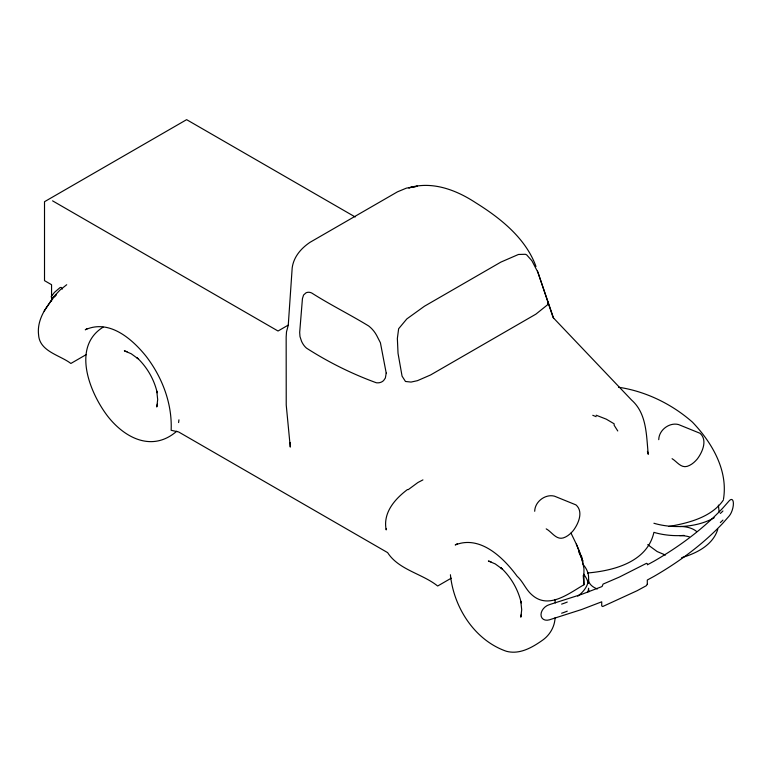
<?xml version="1.0" encoding="UTF-8"?>
<svg xmlns="http://www.w3.org/2000/svg" width="772" height="772" viewBox="0 0 772 772"><rect width="100%" height="100%" fill="white"/><g stroke="black" fill="none" stroke-linecap="round" stroke-linejoin="round"><path stroke-width="1.16" d="M386.28 528.646L386.193 529.891C382.738 512.801 394.81 499.059 407.491 489.525M723.48 499.146C728.247 470.158 711.813 442.385 692.465 422.159C671.862 404.026 645.672 391.269 618.488 387.226M534.707 511.276C534.832 501.675 545.331 493.762 554.46 496.164L575.989 504.907C583.719 511.701 578.402 523.802 573.239 530.615C570.518 533.819 567.246 536.665 563.164 537.959C555.994 539.946 551.719 531.763 546.209 528.868M658.748 439.664C658.873 430.052 669.372 422.149 678.501 424.542L700.03 433.285C707.75 440.079 702.443 452.189 697.28 458.993C694.559 462.206 691.287 465.053 687.205 466.346C680.856 468.228 676.841 461.502 672.084 458.674M555.087 617.716C554.73 626.603 549.944 634.922 542.745 640.065C532.284 647.486 519.653 654.82 506.384 651.279C474.626 640.306 453.647 607.294 450.414 574.744M178.602 422.573L178.94 419.823M157.363 404.19L156.774 406.989L157.681 399.597L156.774 391.172L157.227 392.765C154.13 379.322 146.989 366.961 136.905 357.561L138.053 358.748L131.201 353.75L124.35 350.835L127.071 351.723M521.389 614.367L520.801 617.166L521.708 609.774L520.801 601.34L521.254 602.932C518.166 589.499 511.025 577.128 500.932 567.729L502.089 568.916L495.238 563.917L488.387 561.003L491.098 561.9M717.786 529.225C713.01 545.061 696.527 553.37 681.666 557.645M48.733 304.264C42.103 313.065 37.162 323.748 38.6 335.019C39.671 351.521 60.052 355.139 70.87 363.467L86.425 354.483M723.345 500.082C711.61 517.279 688.431 523.078 669.054 526.446M49.176 303.647L53.876 296.612L59.926 290.137L66.71 284.714M44.158 311.106L53.876 296.612M54.474 297.046L56.346 294.933M408.176 489.689L417.913 482.51L422.931 479.894M103.091 327.174C71.14 347.053 89.938 393.131 107.781 416.349C125.141 438.525 152.634 452.199 176.759 431.21M87.342 328.582L85.267 329.779C109.141 318.855 132.108 338.831 146.169 356.375C162.274 377.383 172.31 403.582 171.143 430.284L178.602 431.944L387.631 552.627C398.67 569.881 422.303 573.664 437.666 586.016L451.224 578.189M288.381 325.031L278.026 331.014L52.573 200.845M457.304 543.749L455.219 544.955C480.087 534.861 503.392 557.567 517.105 576.24C523.146 581.654 525.819 589.731 532.053 594.98C548.68 609.841 569.07 593.282 583.941 584.761L583.941 568.568L581.384 555.415M587.502 572.998C613.865 570.701 647.264 562.045 653.913 532.352A51.685 29.838 0 0 0 684.079 535.411M596.167 415.211L606.29 419.167L614.155 423.809L614.155 425.275L617.764 430.979M592.78 415.297L596.167 416.677M665.416 555.058L657.165 551.555L647.727 544.665M355.188 216.971L186.621 119.66L44.515 201.704L44.515 280.651L51.56 284.714L51.56 301.157M62.397 289.046L61.133 287.358L59.926 287.695L54.445 292.395L51.174 296.66L52.593 299.411M571 533.095C575.738 543.025 581.393 553.36 582.889 564.255M578.517 551.304L582.889 561.225L576.356 544.125M535.99 266.504C525.78 238.23 500.459 218.167 475.764 202.785C456.204 189.912 432.175 180.773 408.735 187.876L417.382 186.226L406.381 188.136L397.435 191.852L309.987 242.34C301.041 248.391 293.63 256.883 292.183 267.942L288.255 325.292L286.508 331.825L286.161 337.007L286.229 405.01L290.272 447.084L290.233 442.491M547.879 302.016L547.56 304.786L535.884 314.156L430.564 374.97L417.469 380.664L411.061 382.072L405.474 381.474L402.067 376.147L398.034 353.315L397.358 338.445L398.642 328.727L406.844 318.904L424.455 306.223L500.835 262.123L518.446 254.47L525.346 254.287L526.649 254.828L531.908 260.762L537.997 272.506L553.119 317.582L631.592 400.06C647.013 413.705 646.289 435.62 648.248 454.303L647.418 451.359M537.457 271.078L553.659 318.411M718.385 505.1L719.137 512.077M554.923 599.477L555.29 602.971M583.236 575.429L583.941 584.761M587.859 592.047A51.685 29.838 0 0 0 588.563 588.225A19.425 11.213 0 0 0 589.239 591.661M567.256 611.154A51.685 29.838 0 0 1 561.62 613.209M583.632 574.223A51.685 29.838 0 0 1 588.235 583.42M722.939 520.077A51.685 29.838 0 0 1 720.334 522.538M722.939 510.967A51.685 29.838 0 0 1 720.334 513.438M714.206 517.742A51.685 29.838 0 0 1 653.913 523.252M583.632 565.114A51.685 29.838 0 0 1 577.755 596.187M567.256 602.054A51.685 29.838 0 0 1 561.62 604.109M679.659 526.523A19.425 11.213 0 0 1 696.711 531.59M679.659 535.633A19.425 11.213 0 0 1 689.338 536.858M597.335 588.968A19.425 11.213 0 0 1 588.563 579.116M386.212 373.088L385.363 378.019L383.616 380.548A14.118 10.518 54.2 0 1 376.369 382.777C351.984 373.899 328.389 362.203 306.494 348.124A13.828 7.903 70.1 0 1 301.524 341.243L299.98 336.544L299.681 332.394L302.441 298.61L303.57 295.029L306.011 292.829A14.234 9.206 78.4 0 1 311.811 293.061C330.339 304.863 350.025 314.571 368.726 326.016A25.457 20.226 65.2 0 1 376.63 335.366L380.413 342.768L386.212 373.088M647.293 584.163L646.396 585.659L637.122 590.715L602.71 606.522L601.726 605.943L601.726 601.803L581.606 609.523L549.278 619.858A9.293 6.765 -41.3 0 1 540.998 614.695A9.293 6.765 -41.3 0 1 549.278 604.679L581.606 594.353L600.896 586.99L602.112 586.469L603.077 584.095L619.424 577.041L646.531 563.319L647.399 563.821L647.399 564.805L653.942 561.234A402.762 232.536 0 0 0 722.939 507.937L729.193 500.816A9.293 3.435 -73.7 0 1 733.4 503.614A9.293 3.435 -73.7 0 1 729.193 515.986L722.939 523.107A402.762 232.536 0 0 1 653.942 576.404L647.293 580.033L647.293 584.163"/></g></svg>
